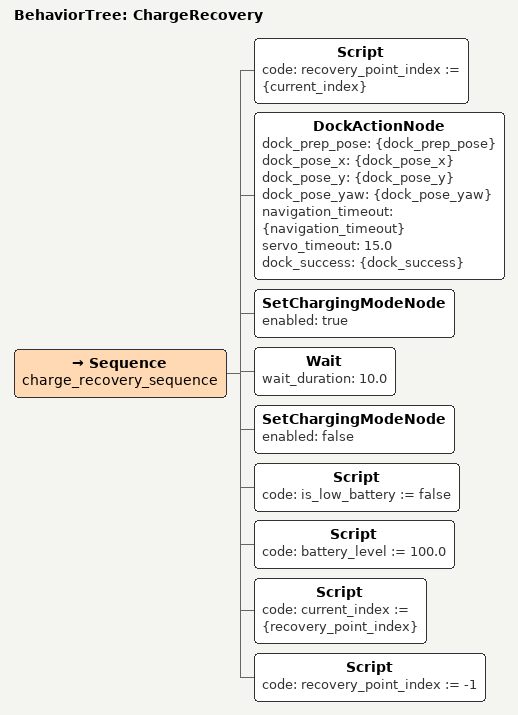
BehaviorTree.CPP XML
<?xml version="1.0"?>
<root BTCPP_format="4">
  <BehaviorTree ID="ChargeRecovery">

    <Sequence name="charge_recovery_sequence">

      <!-- Step 1: 记录当前巡逻断点（由主树在进入本子树前保存） -->
      <Script code="recovery_point_index := {current_index}"/>

      <DockActionNode
        dock_prep_pose="{dock_prep_pose}"
        dock_pose_x="{dock_pose_x}"
        dock_pose_y="{dock_pose_y}"
        dock_pose_yaw="{dock_pose_yaw}"
        navigation_timeout="{navigation_timeout}"
        servo_timeout="15.0"
        dock_success="{dock_success}"/>

      <!-- Step 3: 启用充电模式 -->
      <SetChargingModeNode enabled="true"/>

      <!-- Step 4: 等待 10 秒模拟充电过程 (M5.4) -->
      <Wait wait_duration="10.0"/>

      <!-- Step 5: 禁用充电模式 -->
      <SetChargingModeNode enabled="false"/>

      <!-- Step 6: 重置低电标志和电池状态（设为满电） -->
      <Script code="is_low_battery := false"/>
      <Script code="battery_level := 100.0"/>

      <!-- Step 7: 恢复巡逻索引（从断点继续巡逻） -->
      <Script code="current_index := {recovery_point_index}"/>
      <Script code="recovery_point_index := -1"/>

    </Sequence>

  </BehaviorTree>
</root>
